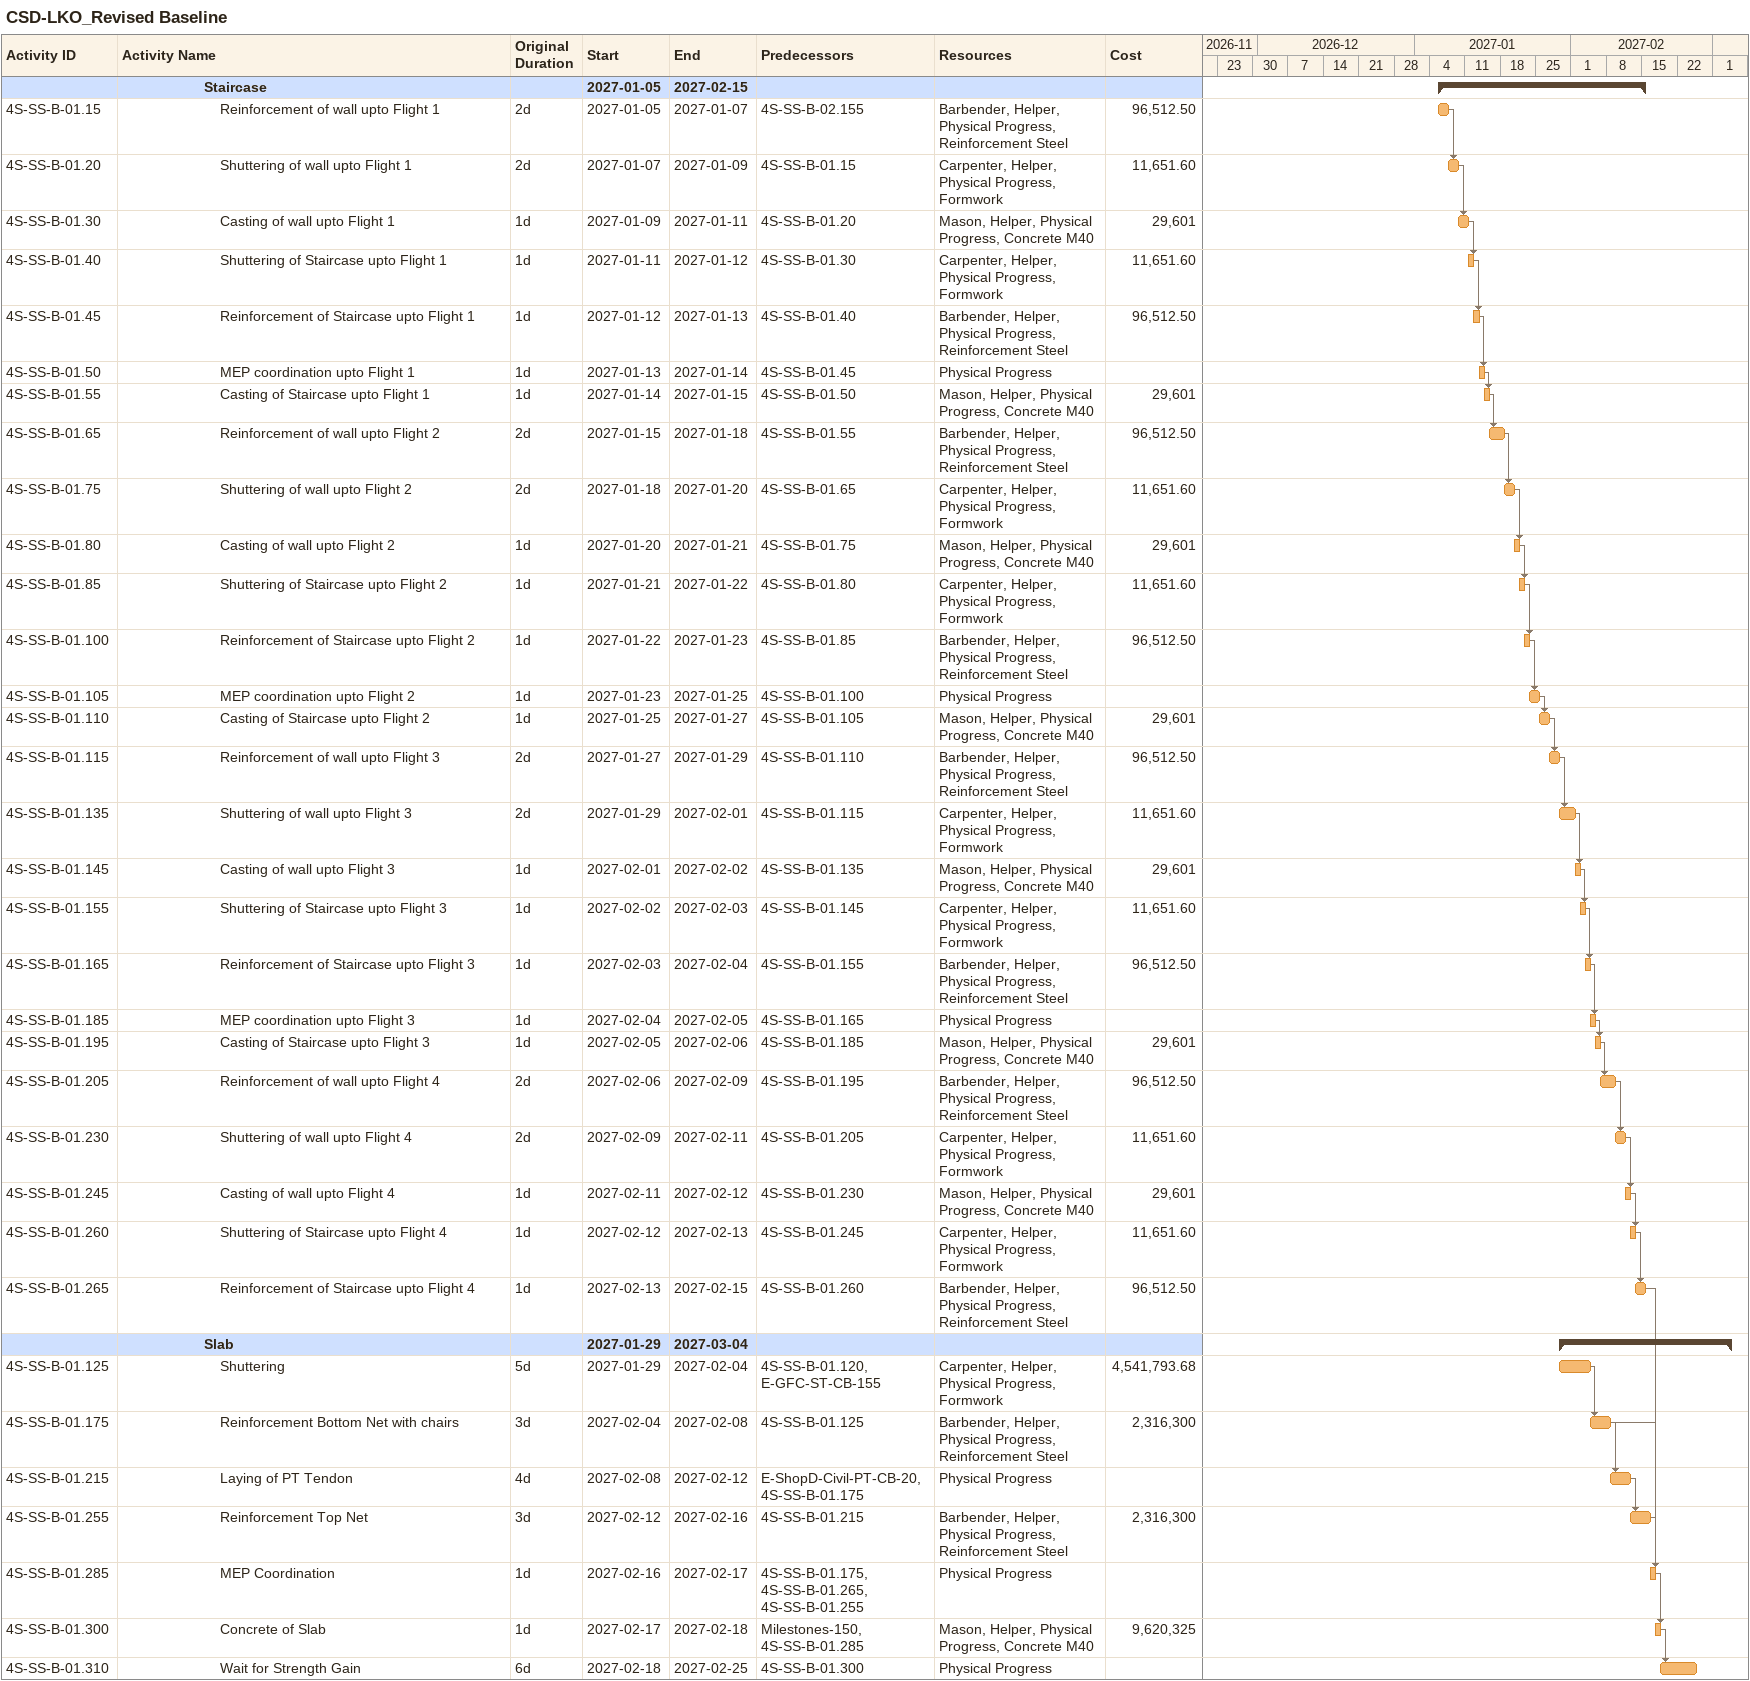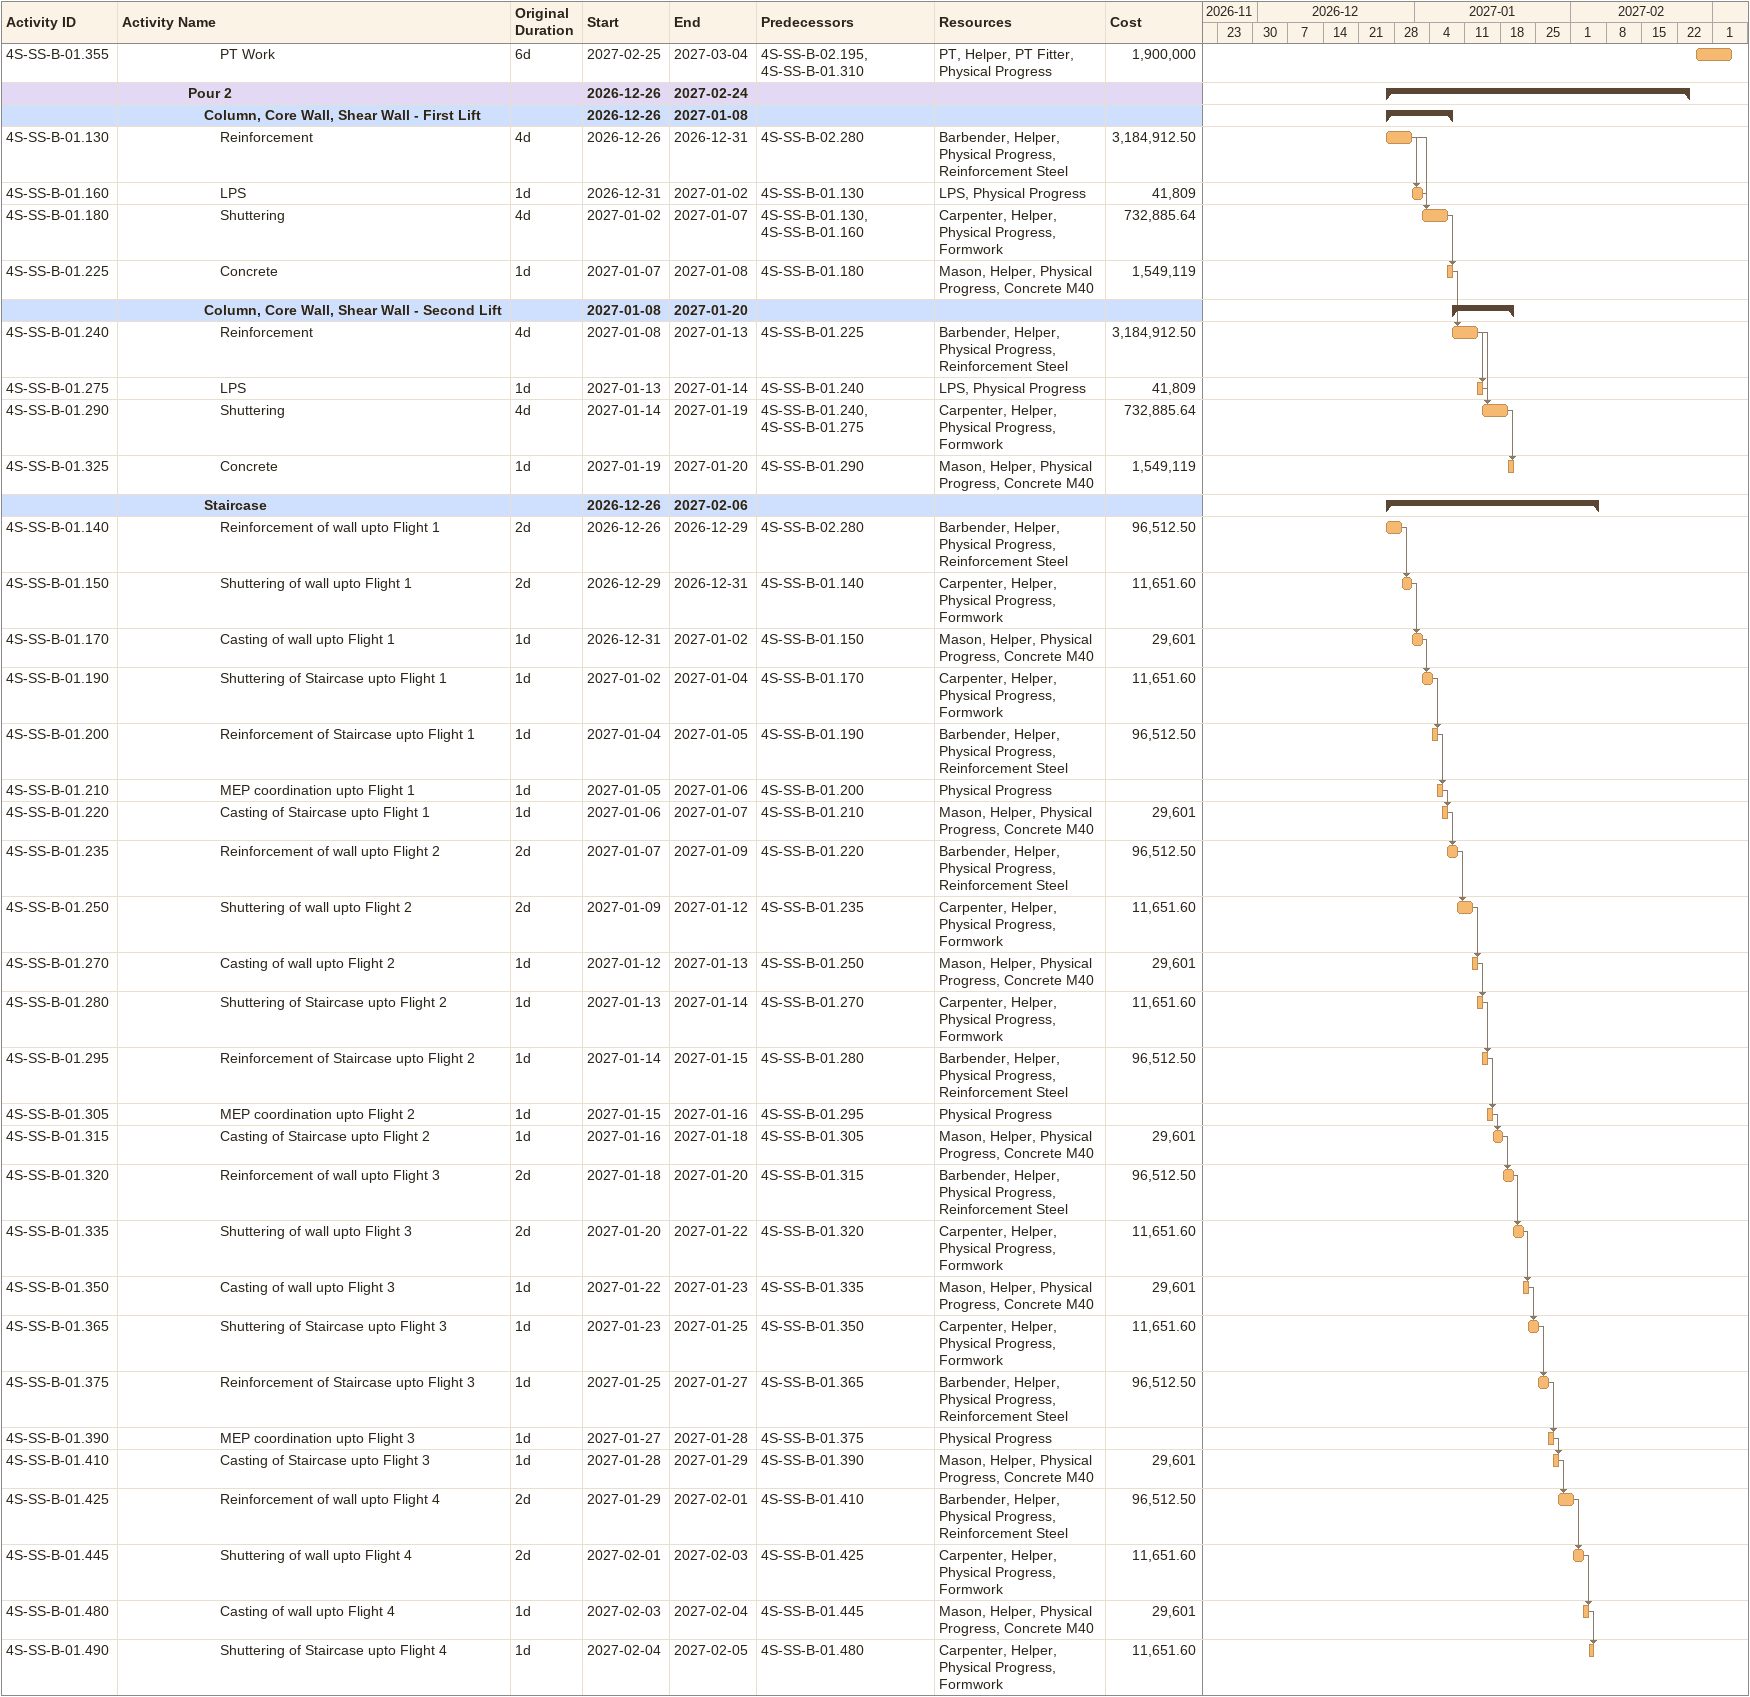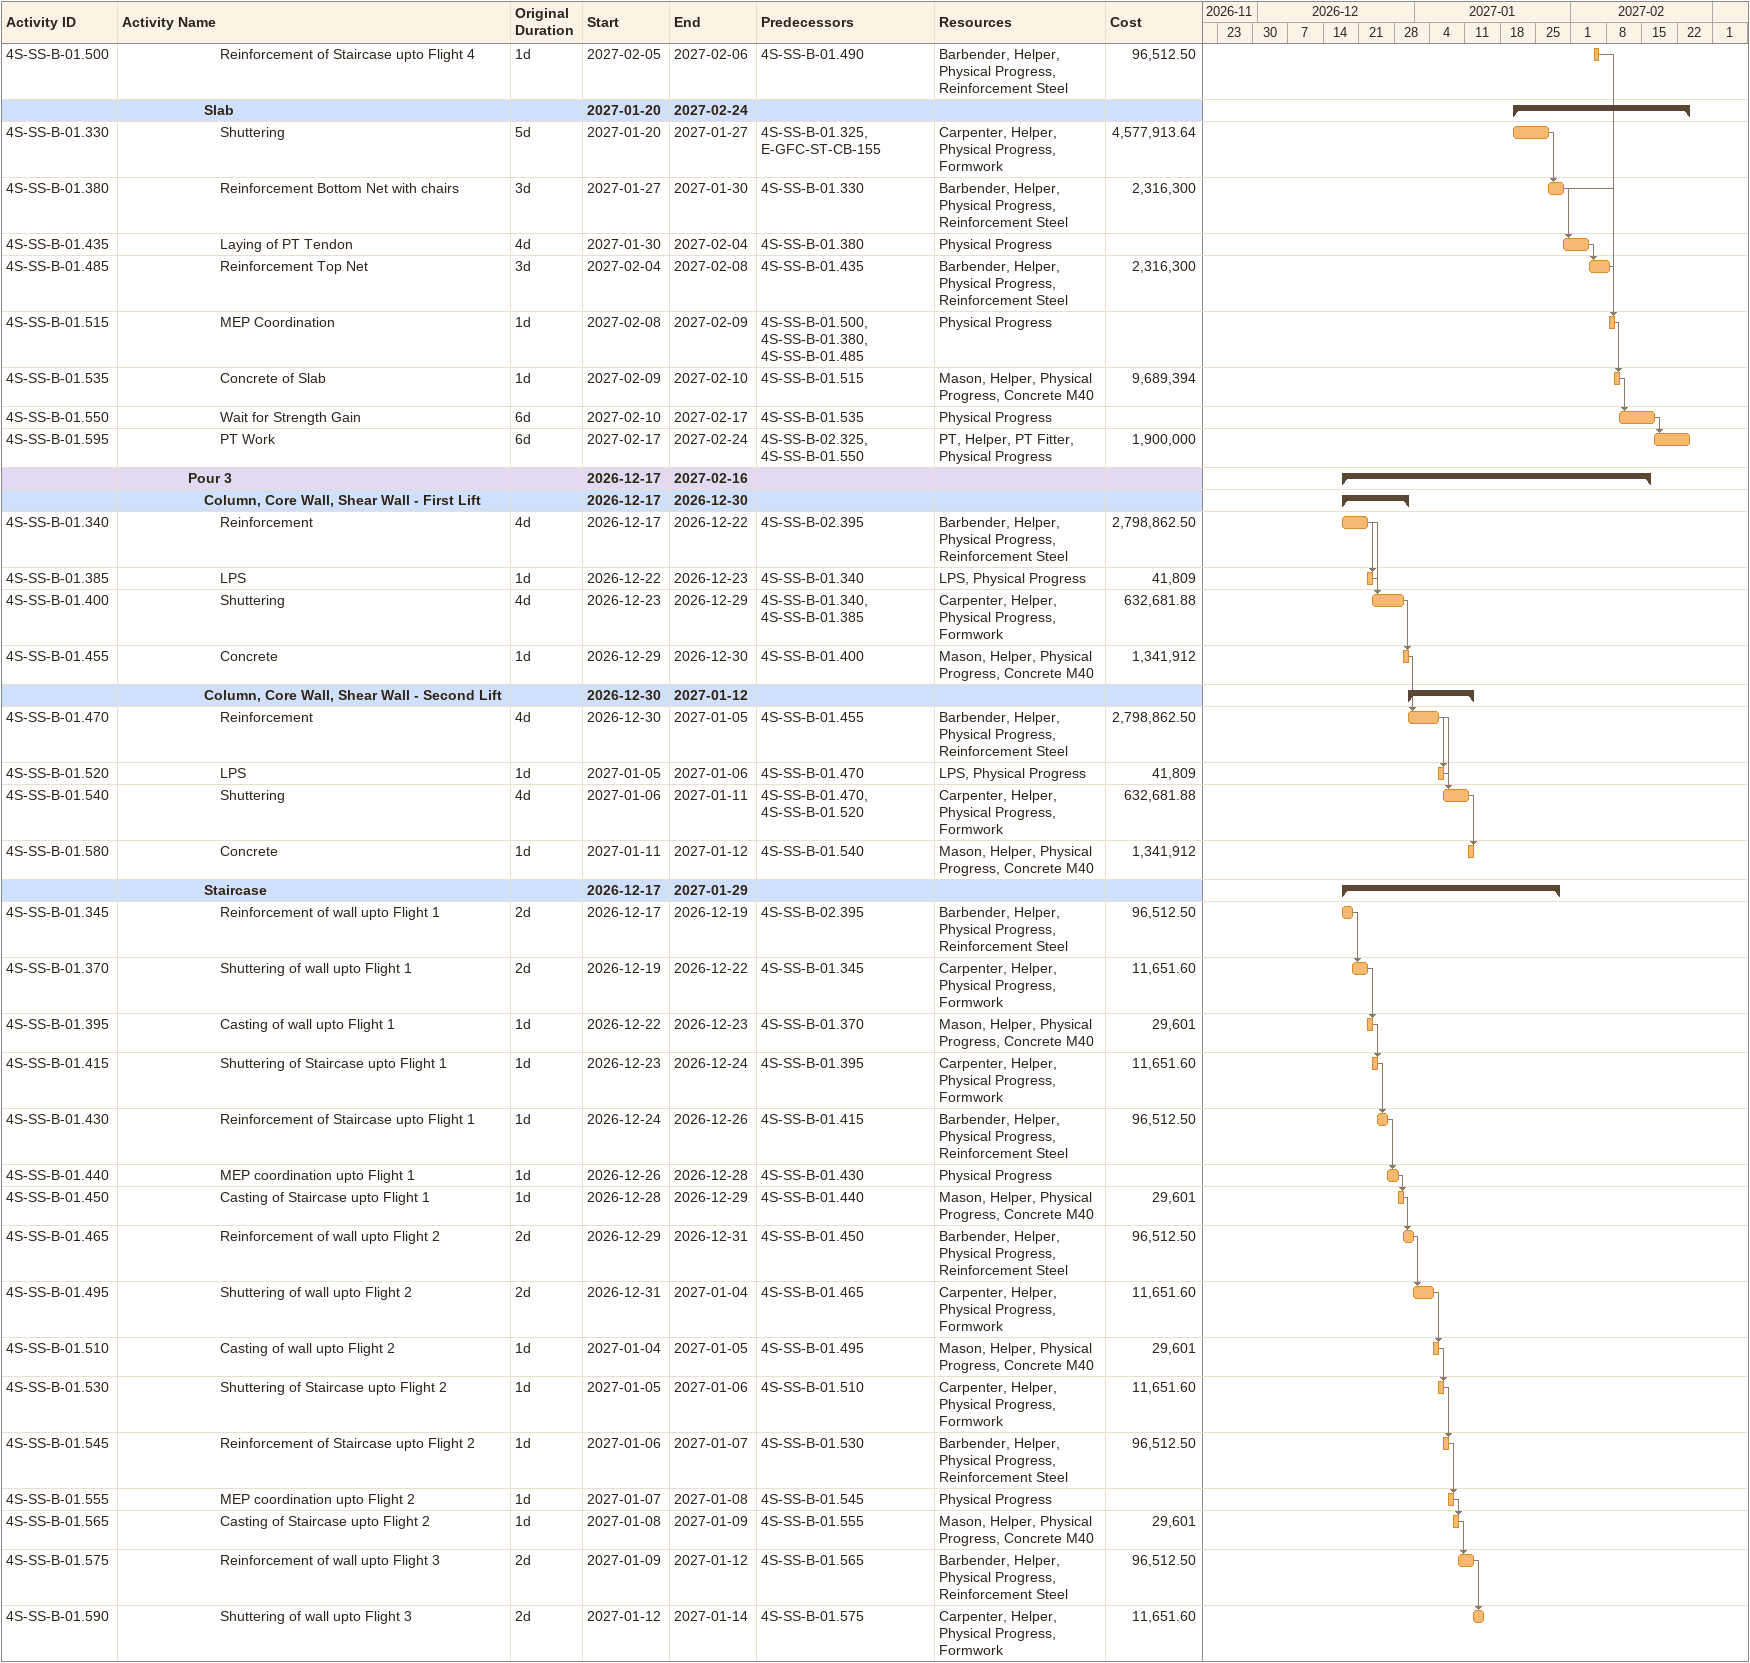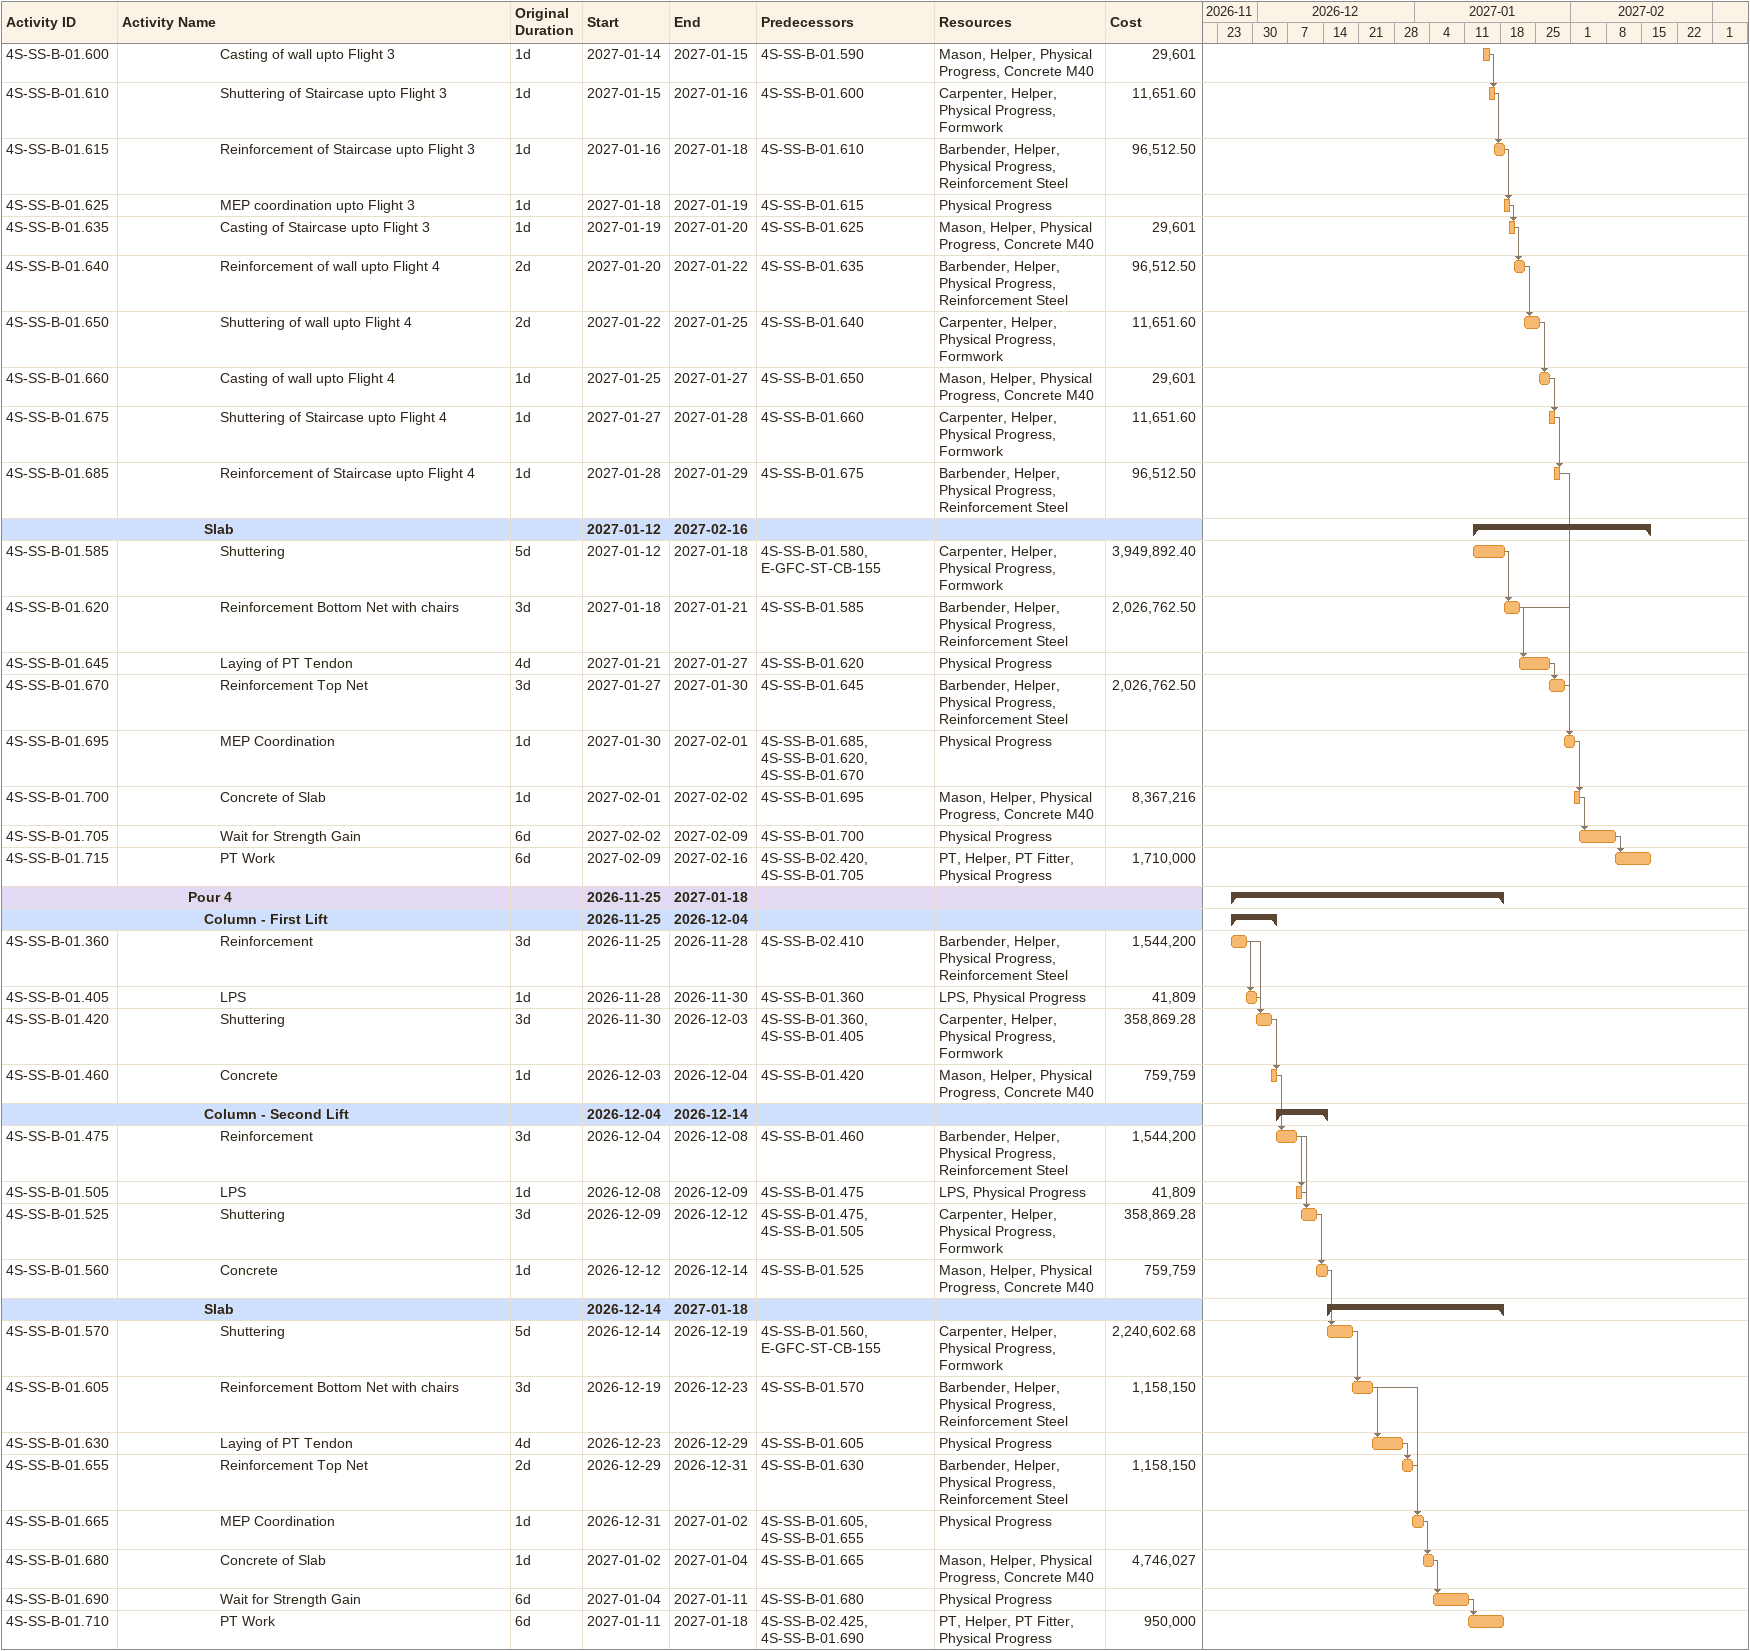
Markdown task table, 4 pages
CSD-LKO_Revised Baseline

| ID | Level | Task | Original duration | Start | Finish | Predecessors | Resources | Cost |
|---|---|---|---|---|---|---|---|---|
|  | 6 | **Staircase** |  | 2027-01-05 | 2027-02-15 |  |  |  |
| 4S-SS-B-01.15 | 7 | Reinforcement of wall upto Flight 1 | 2d | 2027-01-05 | 2027-01-07 | 4S-SS-B-02.155 | Barbender, Helper, Physical Progress, Reinforcement Steel | 96512.50 |
| 4S-SS-B-01.20 | 7 | Shuttering of wall upto Flight 1 | 2d | 2027-01-07 | 2027-01-09 | 4S-SS-B-01.15 | Carpenter, Helper, Physical Progress, Formwork | 11651.60 |
| 4S-SS-B-01.30 | 7 | Casting of wall upto Flight 1 | 1d | 2027-01-09 | 2027-01-11 | 4S-SS-B-01.20 | Mason, Helper, Physical Progress, Concrete M40 | 29601 |
| 4S-SS-B-01.40 | 7 | Shuttering of Staircase upto Flight 1 | 1d | 2027-01-11 | 2027-01-12 | 4S-SS-B-01.30 | Carpenter, Helper, Physical Progress, Formwork | 11651.60 |
| 4S-SS-B-01.45 | 7 | Reinforcement of Staircase upto Flight 1 | 1d | 2027-01-12 | 2027-01-13 | 4S-SS-B-01.40 | Barbender, Helper, Physical Progress, Reinforcement Steel | 96512.50 |
| 4S-SS-B-01.50 | 7 | MEP coordination upto Flight 1 | 1d | 2027-01-13 | 2027-01-14 | 4S-SS-B-01.45 | Physical Progress |  |
| 4S-SS-B-01.55 | 7 | Casting of Staircase upto Flight 1 | 1d | 2027-01-14 | 2027-01-15 | 4S-SS-B-01.50 | Mason, Helper, Physical Progress, Concrete M40 | 29601 |
| 4S-SS-B-01.65 | 7 | Reinforcement of wall upto Flight 2 | 2d | 2027-01-15 | 2027-01-18 | 4S-SS-B-01.55 | Barbender, Helper, Physical Progress, Reinforcement Steel | 96512.50 |
| 4S-SS-B-01.75 | 7 | Shuttering of wall upto Flight 2 | 2d | 2027-01-18 | 2027-01-20 | 4S-SS-B-01.65 | Carpenter, Helper, Physical Progress, Formwork | 11651.60 |
| 4S-SS-B-01.80 | 7 | Casting of wall upto Flight 2 | 1d | 2027-01-20 | 2027-01-21 | 4S-SS-B-01.75 | Mason, Helper, Physical Progress, Concrete M40 | 29601 |
| 4S-SS-B-01.85 | 7 | Shuttering of Staircase upto Flight 2 | 1d | 2027-01-21 | 2027-01-22 | 4S-SS-B-01.80 | Carpenter, Helper, Physical Progress, Formwork | 11651.60 |
| 4S-SS-B-01.100 | 7 | Reinforcement of Staircase upto Flight 2 | 1d | 2027-01-22 | 2027-01-23 | 4S-SS-B-01.85 | Barbender, Helper, Physical Progress, Reinforcement Steel | 96512.50 |
| 4S-SS-B-01.105 | 7 | MEP coordination upto Flight 2 | 1d | 2027-01-23 | 2027-01-25 | 4S-SS-B-01.100 | Physical Progress |  |
| 4S-SS-B-01.110 | 7 | Casting of Staircase upto Flight 2 | 1d | 2027-01-25 | 2027-01-27 | 4S-SS-B-01.105 | Mason, Helper, Physical Progress, Concrete M40 | 29601 |
| 4S-SS-B-01.115 | 7 | Reinforcement of wall upto Flight 3 | 2d | 2027-01-27 | 2027-01-29 | 4S-SS-B-01.110 | Barbender, Helper, Physical Progress, Reinforcement Steel | 96512.50 |
| 4S-SS-B-01.135 | 7 | Shuttering of wall upto Flight 3 | 2d | 2027-01-29 | 2027-02-01 | 4S-SS-B-01.115 | Carpenter, Helper, Physical Progress, Formwork | 11651.60 |
| 4S-SS-B-01.145 | 7 | Casting of wall upto Flight 3 | 1d | 2027-02-01 | 2027-02-02 | 4S-SS-B-01.135 | Mason, Helper, Physical Progress, Concrete M40 | 29601 |
| 4S-SS-B-01.155 | 7 | Shuttering of Staircase upto Flight 3 | 1d | 2027-02-02 | 2027-02-03 | 4S-SS-B-01.145 | Carpenter, Helper, Physical Progress, Formwork | 11651.60 |
| 4S-SS-B-01.165 | 7 | Reinforcement of Staircase upto Flight 3 | 1d | 2027-02-03 | 2027-02-04 | 4S-SS-B-01.155 | Barbender, Helper, Physical Progress, Reinforcement Steel | 96512.50 |
| 4S-SS-B-01.185 | 7 | MEP coordination upto Flight 3 | 1d | 2027-02-04 | 2027-02-05 | 4S-SS-B-01.165 | Physical Progress |  |
| 4S-SS-B-01.195 | 7 | Casting of Staircase upto Flight 3 | 1d | 2027-02-05 | 2027-02-06 | 4S-SS-B-01.185 | Mason, Helper, Physical Progress, Concrete M40 | 29601 |
| 4S-SS-B-01.205 | 7 | Reinforcement of wall upto Flight 4 | 2d | 2027-02-06 | 2027-02-09 | 4S-SS-B-01.195 | Barbender, Helper, Physical Progress, Reinforcement Steel | 96512.50 |
| 4S-SS-B-01.230 | 7 | Shuttering of wall upto Flight 4 | 2d | 2027-02-09 | 2027-02-11 | 4S-SS-B-01.205 | Carpenter, Helper, Physical Progress, Formwork | 11651.60 |
| 4S-SS-B-01.245 | 7 | Casting of wall upto Flight 4 | 1d | 2027-02-11 | 2027-02-12 | 4S-SS-B-01.230 | Mason, Helper, Physical Progress, Concrete M40 | 29601 |
| 4S-SS-B-01.260 | 7 | Shuttering of Staircase upto Flight 4 | 1d | 2027-02-12 | 2027-02-13 | 4S-SS-B-01.245 | Carpenter, Helper, Physical Progress, Formwork | 11651.60 |
| 4S-SS-B-01.265 | 7 | Reinforcement of Staircase upto Flight 4 | 1d | 2027-02-13 | 2027-02-15 | 4S-SS-B-01.260 | Barbender, Helper, Physical Progress, Reinforcement Steel | 96512.50 |
|  | 6 | **Slab** |  | 2027-01-29 | 2027-03-04 |  |  |  |
| 4S-SS-B-01.125 | 7 | Shuttering | 5d | 2027-01-29 | 2027-02-04 | 4S-SS-B-01.120, E-GFC-ST-CB-155 | Carpenter, Helper, Physical Progress, Formwork | 4541793.68 |
| 4S-SS-B-01.175 | 7 | Reinforcement Bottom Net with chairs | 3d | 2027-02-04 | 2027-02-08 | 4S-SS-B-01.125 | Barbender, Helper, Physical Progress, Reinforcement Steel | 2316300 |
| 4S-SS-B-01.215 | 7 | Laying of PT Tendon | 4d | 2027-02-08 | 2027-02-12 | E-ShopD-Civil-PT-CB-20, 4S-SS-B-01.175 | Physical Progress |  |
| 4S-SS-B-01.255 | 7 | Reinforcement Top Net | 3d | 2027-02-12 | 2027-02-16 | 4S-SS-B-01.215 | Barbender, Helper, Physical Progress, Reinforcement Steel | 2316300 |
| 4S-SS-B-01.285 | 7 | MEP Coordination | 1d | 2027-02-16 | 2027-02-17 | 4S-SS-B-01.175, 4S-SS-B-01.265, 4S-SS-B-01.255 | Physical Progress |  |
| 4S-SS-B-01.300 | 7 | Concrete of Slab | 1d | 2027-02-17 | 2027-02-18 | Milestones-150, 4S-SS-B-01.285 | Mason, Helper, Physical Progress, Concrete M40 | 9620325 |
| 4S-SS-B-01.310 | 7 | Wait for Strength Gain | 6d | 2027-02-18 | 2027-02-25 | 4S-SS-B-01.300 | Physical Progress |  |
| 4S-SS-B-01.355 | 7 | PT Work | 6d | 2027-02-25 | 2027-03-04 | 4S-SS-B-02.195, 4S-SS-B-01.310 | PT, Helper, PT Fitter, Physical Progress | 1900000 |
|  | 5 | **Pour 2** |  | 2026-12-26 | 2027-02-24 |  |  |  |
|  | 6 | **Column, Core Wall, Shear Wall - First Lift** |  | 2026-12-26 | 2027-01-08 |  |  |  |
| 4S-SS-B-01.130 | 7 | Reinforcement | 4d | 2026-12-26 | 2026-12-31 | 4S-SS-B-02.280 | Barbender, Helper, Physical Progress, Reinforcement Steel | 3184912.50 |
| 4S-SS-B-01.160 | 7 | LPS | 1d | 2026-12-31 | 2027-01-02 | 4S-SS-B-01.130 | LPS, Physical Progress | 41809 |
| 4S-SS-B-01.180 | 7 | Shuttering | 4d | 2027-01-02 | 2027-01-07 | 4S-SS-B-01.130, 4S-SS-B-01.160 | Carpenter, Helper, Physical Progress, Formwork | 732885.64 |
| 4S-SS-B-01.225 | 7 | Concrete | 1d | 2027-01-07 | 2027-01-08 | 4S-SS-B-01.180 | Mason, Helper, Physical Progress, Concrete M40 | 1549119 |
|  | 6 | **Column, Core Wall, Shear Wall - Second Lift** |  | 2027-01-08 | 2027-01-20 |  |  |  |
| 4S-SS-B-01.240 | 7 | Reinforcement | 4d | 2027-01-08 | 2027-01-13 | 4S-SS-B-01.225 | Barbender, Helper, Physical Progress, Reinforcement Steel | 3184912.50 |
| 4S-SS-B-01.275 | 7 | LPS | 1d | 2027-01-13 | 2027-01-14 | 4S-SS-B-01.240 | LPS, Physical Progress | 41809 |
| 4S-SS-B-01.290 | 7 | Shuttering | 4d | 2027-01-14 | 2027-01-19 | 4S-SS-B-01.240, 4S-SS-B-01.275 | Carpenter, Helper, Physical Progress, Formwork | 732885.64 |
| 4S-SS-B-01.325 | 7 | Concrete | 1d | 2027-01-19 | 2027-01-20 | 4S-SS-B-01.290 | Mason, Helper, Physical Progress, Concrete M40 | 1549119 |
|  | 6 | **Staircase** |  | 2026-12-26 | 2027-02-06 |  |  |  |
| 4S-SS-B-01.140 | 7 | Reinforcement of wall upto Flight 1 | 2d | 2026-12-26 | 2026-12-29 | 4S-SS-B-02.280 | Barbender, Helper, Physical Progress, Reinforcement Steel | 96512.50 |
| 4S-SS-B-01.150 | 7 | Shuttering of wall upto Flight 1 | 2d | 2026-12-29 | 2026-12-31 | 4S-SS-B-01.140 | Carpenter, Helper, Physical Progress, Formwork | 11651.60 |
| 4S-SS-B-01.170 | 7 | Casting of wall upto Flight 1 | 1d | 2026-12-31 | 2027-01-02 | 4S-SS-B-01.150 | Mason, Helper, Physical Progress, Concrete M40 | 29601 |
| 4S-SS-B-01.190 | 7 | Shuttering of Staircase upto Flight 1 | 1d | 2027-01-02 | 2027-01-04 | 4S-SS-B-01.170 | Carpenter, Helper, Physical Progress, Formwork | 11651.60 |
| 4S-SS-B-01.200 | 7 | Reinforcement of Staircase upto Flight 1 | 1d | 2027-01-04 | 2027-01-05 | 4S-SS-B-01.190 | Barbender, Helper, Physical Progress, Reinforcement Steel | 96512.50 |
| 4S-SS-B-01.210 | 7 | MEP coordination upto Flight 1 | 1d | 2027-01-05 | 2027-01-06 | 4S-SS-B-01.200 | Physical Progress |  |
| 4S-SS-B-01.220 | 7 | Casting of Staircase upto Flight 1 | 1d | 2027-01-06 | 2027-01-07 | 4S-SS-B-01.210 | Mason, Helper, Physical Progress, Concrete M40 | 29601 |
| 4S-SS-B-01.235 | 7 | Reinforcement of wall upto Flight 2 | 2d | 2027-01-07 | 2027-01-09 | 4S-SS-B-01.220 | Barbender, Helper, Physical Progress, Reinforcement Steel | 96512.50 |
| 4S-SS-B-01.250 | 7 | Shuttering of wall upto Flight 2 | 2d | 2027-01-09 | 2027-01-12 | 4S-SS-B-01.235 | Carpenter, Helper, Physical Progress, Formwork | 11651.60 |
| 4S-SS-B-01.270 | 7 | Casting of wall upto Flight 2 | 1d | 2027-01-12 | 2027-01-13 | 4S-SS-B-01.250 | Mason, Helper, Physical Progress, Concrete M40 | 29601 |
| 4S-SS-B-01.280 | 7 | Shuttering of Staircase upto Flight 2 | 1d | 2027-01-13 | 2027-01-14 | 4S-SS-B-01.270 | Carpenter, Helper, Physical Progress, Formwork | 11651.60 |
| 4S-SS-B-01.295 | 7 | Reinforcement of Staircase upto Flight 2 | 1d | 2027-01-14 | 2027-01-15 | 4S-SS-B-01.280 | Barbender, Helper, Physical Progress, Reinforcement Steel | 96512.50 |
| 4S-SS-B-01.305 | 7 | MEP coordination upto Flight 2 | 1d | 2027-01-15 | 2027-01-16 | 4S-SS-B-01.295 | Physical Progress |  |
| 4S-SS-B-01.315 | 7 | Casting of Staircase upto Flight 2 | 1d | 2027-01-16 | 2027-01-18 | 4S-SS-B-01.305 | Mason, Helper, Physical Progress, Concrete M40 | 29601 |
| 4S-SS-B-01.320 | 7 | Reinforcement of wall upto Flight 3 | 2d | 2027-01-18 | 2027-01-20 | 4S-SS-B-01.315 | Barbender, Helper, Physical Progress, Reinforcement Steel | 96512.50 |
| 4S-SS-B-01.335 | 7 | Shuttering of wall upto Flight 3 | 2d | 2027-01-20 | 2027-01-22 | 4S-SS-B-01.320 | Carpenter, Helper, Physical Progress, Formwork | 11651.60 |
| 4S-SS-B-01.350 | 7 | Casting of wall upto Flight 3 | 1d | 2027-01-22 | 2027-01-23 | 4S-SS-B-01.335 | Mason, Helper, Physical Progress, Concrete M40 | 29601 |
| 4S-SS-B-01.365 | 7 | Shuttering of Staircase upto Flight 3 | 1d | 2027-01-23 | 2027-01-25 | 4S-SS-B-01.350 | Carpenter, Helper, Physical Progress, Formwork | 11651.60 |
| 4S-SS-B-01.375 | 7 | Reinforcement of Staircase upto Flight 3 | 1d | 2027-01-25 | 2027-01-27 | 4S-SS-B-01.365 | Barbender, Helper, Physical Progress, Reinforcement Steel | 96512.50 |
| 4S-SS-B-01.390 | 7 | MEP coordination upto Flight 3 | 1d | 2027-01-27 | 2027-01-28 | 4S-SS-B-01.375 | Physical Progress |  |
| 4S-SS-B-01.410 | 7 | Casting of Staircase upto Flight 3 | 1d | 2027-01-28 | 2027-01-29 | 4S-SS-B-01.390 | Mason, Helper, Physical Progress, Concrete M40 | 29601 |
| 4S-SS-B-01.425 | 7 | Reinforcement of wall upto Flight 4 | 2d | 2027-01-29 | 2027-02-01 | 4S-SS-B-01.410 | Barbender, Helper, Physical Progress, Reinforcement Steel | 96512.50 |
| 4S-SS-B-01.445 | 7 | Shuttering of wall upto Flight 4 | 2d | 2027-02-01 | 2027-02-03 | 4S-SS-B-01.425 | Carpenter, Helper, Physical Progress, Formwork | 11651.60 |
| 4S-SS-B-01.480 | 7 | Casting of wall upto Flight 4 | 1d | 2027-02-03 | 2027-02-04 | 4S-SS-B-01.445 | Mason, Helper, Physical Progress, Concrete M40 | 29601 |
| 4S-SS-B-01.490 | 7 | Shuttering of Staircase upto Flight 4 | 1d | 2027-02-04 | 2027-02-05 | 4S-SS-B-01.480 | Carpenter, Helper, Physical Progress, Formwork | 11651.60 |
| 4S-SS-B-01.500 | 7 | Reinforcement of Staircase upto Flight 4 | 1d | 2027-02-05 | 2027-02-06 | 4S-SS-B-01.490 | Barbender, Helper, Physical Progress, Reinforcement Steel | 96512.50 |
|  | 6 | **Slab** |  | 2027-01-20 | 2027-02-24 |  |  |  |
| 4S-SS-B-01.330 | 7 | Shuttering | 5d | 2027-01-20 | 2027-01-27 | 4S-SS-B-01.325, E-GFC-ST-CB-155 | Carpenter, Helper, Physical Progress, Formwork | 4577913.64 |
| 4S-SS-B-01.380 | 7 | Reinforcement Bottom Net with chairs | 3d | 2027-01-27 | 2027-01-30 | 4S-SS-B-01.330 | Barbender, Helper, Physical Progress, Reinforcement Steel | 2316300 |
| 4S-SS-B-01.435 | 7 | Laying of PT Tendon | 4d | 2027-01-30 | 2027-02-04 | 4S-SS-B-01.380 | Physical Progress |  |
| 4S-SS-B-01.485 | 7 | Reinforcement Top Net | 3d | 2027-02-04 | 2027-02-08 | 4S-SS-B-01.435 | Barbender, Helper, Physical Progress, Reinforcement Steel | 2316300 |
| 4S-SS-B-01.515 | 7 | MEP Coordination | 1d | 2027-02-08 | 2027-02-09 | 4S-SS-B-01.500, 4S-SS-B-01.380, 4S-SS-B-01.485 | Physical Progress |  |
| 4S-SS-B-01.535 | 7 | Concrete of Slab | 1d | 2027-02-09 | 2027-02-10 | 4S-SS-B-01.515 | Mason, Helper, Physical Progress, Concrete M40 | 9689394 |
| 4S-SS-B-01.550 | 7 | Wait for Strength Gain | 6d | 2027-02-10 | 2027-02-17 | 4S-SS-B-01.535 | Physical Progress |  |
| 4S-SS-B-01.595 | 7 | PT Work | 6d | 2027-02-17 | 2027-02-24 | 4S-SS-B-02.325, 4S-SS-B-01.550 | PT, Helper, PT Fitter, Physical Progress | 1900000 |
|  | 5 | **Pour 3** |  | 2026-12-17 | 2027-02-16 |  |  |  |
|  | 6 | **Column, Core Wall, Shear Wall - First Lift** |  | 2026-12-17 | 2026-12-30 |  |  |  |
| 4S-SS-B-01.340 | 7 | Reinforcement | 4d | 2026-12-17 | 2026-12-22 | 4S-SS-B-02.395 | Barbender, Helper, Physical Progress, Reinforcement Steel | 2798862.50 |
| 4S-SS-B-01.385 | 7 | LPS | 1d | 2026-12-22 | 2026-12-23 | 4S-SS-B-01.340 | LPS, Physical Progress | 41809 |
| 4S-SS-B-01.400 | 7 | Shuttering | 4d | 2026-12-23 | 2026-12-29 | 4S-SS-B-01.340, 4S-SS-B-01.385 | Carpenter, Helper, Physical Progress, Formwork | 632681.88 |
| 4S-SS-B-01.455 | 7 | Concrete | 1d | 2026-12-29 | 2026-12-30 | 4S-SS-B-01.400 | Mason, Helper, Physical Progress, Concrete M40 | 1341912 |
|  | 6 | **Column, Core Wall, Shear Wall - Second Lift** |  | 2026-12-30 | 2027-01-12 |  |  |  |
| 4S-SS-B-01.470 | 7 | Reinforcement | 4d | 2026-12-30 | 2027-01-05 | 4S-SS-B-01.455 | Barbender, Helper, Physical Progress, Reinforcement Steel | 2798862.50 |
| 4S-SS-B-01.520 | 7 | LPS | 1d | 2027-01-05 | 2027-01-06 | 4S-SS-B-01.470 | LPS, Physical Progress | 41809 |
| 4S-SS-B-01.540 | 7 | Shuttering | 4d | 2027-01-06 | 2027-01-11 | 4S-SS-B-01.470, 4S-SS-B-01.520 | Carpenter, Helper, Physical Progress, Formwork | 632681.88 |
| 4S-SS-B-01.580 | 7 | Concrete | 1d | 2027-01-11 | 2027-01-12 | 4S-SS-B-01.540 | Mason, Helper, Physical Progress, Concrete M40 | 1341912 |
|  | 6 | **Staircase** |  | 2026-12-17 | 2027-01-29 |  |  |  |
| 4S-SS-B-01.345 | 7 | Reinforcement of wall upto Flight 1 | 2d | 2026-12-17 | 2026-12-19 | 4S-SS-B-02.395 | Barbender, Helper, Physical Progress, Reinforcement Steel | 96512.50 |
| 4S-SS-B-01.370 | 7 | Shuttering of wall upto Flight 1 | 2d | 2026-12-19 | 2026-12-22 | 4S-SS-B-01.345 | Carpenter, Helper, Physical Progress, Formwork | 11651.60 |
| 4S-SS-B-01.395 | 7 | Casting of wall upto Flight 1 | 1d | 2026-12-22 | 2026-12-23 | 4S-SS-B-01.370 | Mason, Helper, Physical Progress, Concrete M40 | 29601 |
| 4S-SS-B-01.415 | 7 | Shuttering of Staircase upto Flight 1 | 1d | 2026-12-23 | 2026-12-24 | 4S-SS-B-01.395 | Carpenter, Helper, Physical Progress, Formwork | 11651.60 |
| 4S-SS-B-01.430 | 7 | Reinforcement of Staircase upto Flight 1 | 1d | 2026-12-24 | 2026-12-26 | 4S-SS-B-01.415 | Barbender, Helper, Physical Progress, Reinforcement Steel | 96512.50 |
| 4S-SS-B-01.440 | 7 | MEP coordination upto Flight 1 | 1d | 2026-12-26 | 2026-12-28 | 4S-SS-B-01.430 | Physical Progress |  |
| 4S-SS-B-01.450 | 7 | Casting of Staircase upto Flight 1 | 1d | 2026-12-28 | 2026-12-29 | 4S-SS-B-01.440 | Mason, Helper, Physical Progress, Concrete M40 | 29601 |
| 4S-SS-B-01.465 | 7 | Reinforcement of wall upto Flight 2 | 2d | 2026-12-29 | 2026-12-31 | 4S-SS-B-01.450 | Barbender, Helper, Physical Progress, Reinforcement Steel | 96512.50 |
| 4S-SS-B-01.495 | 7 | Shuttering of wall upto Flight 2 | 2d | 2026-12-31 | 2027-01-04 | 4S-SS-B-01.465 | Carpenter, Helper, Physical Progress, Formwork | 11651.60 |
| 4S-SS-B-01.510 | 7 | Casting of wall upto Flight 2 | 1d | 2027-01-04 | 2027-01-05 | 4S-SS-B-01.495 | Mason, Helper, Physical Progress, Concrete M40 | 29601 |
| 4S-SS-B-01.530 | 7 | Shuttering of Staircase upto Flight 2 | 1d | 2027-01-05 | 2027-01-06 | 4S-SS-B-01.510 | Carpenter, Helper, Physical Progress, Formwork | 11651.60 |
| 4S-SS-B-01.545 | 7 | Reinforcement of Staircase upto Flight 2 | 1d | 2027-01-06 | 2027-01-07 | 4S-SS-B-01.530 | Barbender, Helper, Physical Progress, Reinforcement Steel | 96512.50 |
| 4S-SS-B-01.555 | 7 | MEP coordination upto Flight 2 | 1d | 2027-01-07 | 2027-01-08 | 4S-SS-B-01.545 | Physical Progress |  |
| 4S-SS-B-01.565 | 7 | Casting of Staircase upto Flight 2 | 1d | 2027-01-08 | 2027-01-09 | 4S-SS-B-01.555 | Mason, Helper, Physical Progress, Concrete M40 | 29601 |
| 4S-SS-B-01.575 | 7 | Reinforcement of wall upto Flight 3 | 2d | 2027-01-09 | 2027-01-12 | 4S-SS-B-01.565 | Barbender, Helper, Physical Progress, Reinforcement Steel | 96512.50 |
| 4S-SS-B-01.590 | 7 | Shuttering of wall upto Flight 3 | 2d | 2027-01-12 | 2027-01-14 | 4S-SS-B-01.575 | Carpenter, Helper, Physical Progress, Formwork | 11651.60 |
| 4S-SS-B-01.600 | 7 | Casting of wall upto Flight 3 | 1d | 2027-01-14 | 2027-01-15 | 4S-SS-B-01.590 | Mason, Helper, Physical Progress, Concrete M40 | 29601 |
| 4S-SS-B-01.610 | 7 | Shuttering of Staircase upto Flight 3 | 1d | 2027-01-15 | 2027-01-16 | 4S-SS-B-01.600 | Carpenter, Helper, Physical Progress, Formwork | 11651.60 |
| 4S-SS-B-01.615 | 7 | Reinforcement of Staircase upto Flight 3 | 1d | 2027-01-16 | 2027-01-18 | 4S-SS-B-01.610 | Barbender, Helper, Physical Progress, Reinforcement Steel | 96512.50 |
| 4S-SS-B-01.625 | 7 | MEP coordination upto Flight 3 | 1d | 2027-01-18 | 2027-01-19 | 4S-SS-B-01.615 | Physical Progress |  |
| 4S-SS-B-01.635 | 7 | Casting of Staircase upto Flight 3 | 1d | 2027-01-19 | 2027-01-20 | 4S-SS-B-01.625 | Mason, Helper, Physical Progress, Concrete M40 | 29601 |
| 4S-SS-B-01.640 | 7 | Reinforcement of wall upto Flight 4 | 2d | 2027-01-20 | 2027-01-22 | 4S-SS-B-01.635 | Barbender, Helper, Physical Progress, Reinforcement Steel | 96512.50 |
| 4S-SS-B-01.650 | 7 | Shuttering of wall upto Flight 4 | 2d | 2027-01-22 | 2027-01-25 | 4S-SS-B-01.640 | Carpenter, Helper, Physical Progress, Formwork | 11651.60 |
| 4S-SS-B-01.660 | 7 | Casting of wall upto Flight 4 | 1d | 2027-01-25 | 2027-01-27 | 4S-SS-B-01.650 | Mason, Helper, Physical Progress, Concrete M40 | 29601 |
| 4S-SS-B-01.675 | 7 | Shuttering of Staircase upto Flight 4 | 1d | 2027-01-27 | 2027-01-28 | 4S-SS-B-01.660 | Carpenter, Helper, Physical Progress, Formwork | 11651.60 |
| 4S-SS-B-01.685 | 7 | Reinforcement of Staircase upto Flight 4 | 1d | 2027-01-28 | 2027-01-29 | 4S-SS-B-01.675 | Barbender, Helper, Physical Progress, Reinforcement Steel | 96512.50 |
|  | 6 | **Slab** |  | 2027-01-12 | 2027-02-16 |  |  |  |
| 4S-SS-B-01.585 | 7 | Shuttering | 5d | 2027-01-12 | 2027-01-18 | 4S-SS-B-01.580, E-GFC-ST-CB-155 | Carpenter, Helper, Physical Progress, Formwork | 3949892.40 |
| 4S-SS-B-01.620 | 7 | Reinforcement Bottom Net with chairs | 3d | 2027-01-18 | 2027-01-21 | 4S-SS-B-01.585 | Barbender, Helper, Physical Progress, Reinforcement Steel | 2026762.50 |
| 4S-SS-B-01.645 | 7 | Laying of PT Tendon | 4d | 2027-01-21 | 2027-01-27 | 4S-SS-B-01.620 | Physical Progress |  |
| 4S-SS-B-01.670 | 7 | Reinforcement Top Net | 3d | 2027-01-27 | 2027-01-30 | 4S-SS-B-01.645 | Barbender, Helper, Physical Progress, Reinforcement Steel | 2026762.50 |
| 4S-SS-B-01.695 | 7 | MEP Coordination | 1d | 2027-01-30 | 2027-02-01 | 4S-SS-B-01.685, 4S-SS-B-01.620, 4S-SS-B-01.670 | Physical Progress |  |
| 4S-SS-B-01.700 | 7 | Concrete of Slab | 1d | 2027-02-01 | 2027-02-02 | 4S-SS-B-01.695 | Mason, Helper, Physical Progress, Concrete M40 | 8367216 |
| 4S-SS-B-01.705 | 7 | Wait for Strength Gain | 6d | 2027-02-02 | 2027-02-09 | 4S-SS-B-01.700 | Physical Progress |  |
| 4S-SS-B-01.715 | 7 | PT Work | 6d | 2027-02-09 | 2027-02-16 | 4S-SS-B-02.420, 4S-SS-B-01.705 | PT, Helper, PT Fitter, Physical Progress | 1710000 |
|  | 5 | **Pour 4** |  | 2026-11-25 | 2027-01-18 |  |  |  |
|  | 6 | **Column - First Lift** |  | 2026-11-25 | 2026-12-04 |  |  |  |
| 4S-SS-B-01.360 | 7 | Reinforcement | 3d | 2026-11-25 | 2026-11-28 | 4S-SS-B-02.410 | Barbender, Helper, Physical Progress, Reinforcement Steel | 1544200 |
| 4S-SS-B-01.405 | 7 | LPS | 1d | 2026-11-28 | 2026-11-30 | 4S-SS-B-01.360 | LPS, Physical Progress | 41809 |
| 4S-SS-B-01.420 | 7 | Shuttering | 3d | 2026-11-30 | 2026-12-03 | 4S-SS-B-01.360, 4S-SS-B-01.405 | Carpenter, Helper, Physical Progress, Formwork | 358869.28 |
| 4S-SS-B-01.460 | 7 | Concrete | 1d | 2026-12-03 | 2026-12-04 | 4S-SS-B-01.420 | Mason, Helper, Physical Progress, Concrete M40 | 759759 |
|  | 6 | **Column - Second Lift** |  | 2026-12-04 | 2026-12-14 |  |  |  |
| 4S-SS-B-01.475 | 7 | Reinforcement | 3d | 2026-12-04 | 2026-12-08 | 4S-SS-B-01.460 | Barbender, Helper, Physical Progress, Reinforcement Steel | 1544200 |
| 4S-SS-B-01.505 | 7 | LPS | 1d | 2026-12-08 | 2026-12-09 | 4S-SS-B-01.475 | LPS, Physical Progress | 41809 |
| 4S-SS-B-01.525 | 7 | Shuttering | 3d | 2026-12-09 | 2026-12-12 | 4S-SS-B-01.475, 4S-SS-B-01.505 | Carpenter, Helper, Physical Progress, Formwork | 358869.28 |
| 4S-SS-B-01.560 | 7 | Concrete | 1d | 2026-12-12 | 2026-12-14 | 4S-SS-B-01.525 | Mason, Helper, Physical Progress, Concrete M40 | 759759 |
|  | 6 | **Slab** |  | 2026-12-14 | 2027-01-18 |  |  |  |
| 4S-SS-B-01.570 | 7 | Shuttering | 5d | 2026-12-14 | 2026-12-19 | 4S-SS-B-01.560, E-GFC-ST-CB-155 | Carpenter, Helper, Physical Progress, Formwork | 2240602.68 |
| 4S-SS-B-01.605 | 7 | Reinforcement Bottom Net with chairs | 3d | 2026-12-19 | 2026-12-23 | 4S-SS-B-01.570 | Barbender, Helper, Physical Progress, Reinforcement Steel | 1158150 |
| 4S-SS-B-01.630 | 7 | Laying of PT Tendon | 4d | 2026-12-23 | 2026-12-29 | 4S-SS-B-01.605 | Physical Progress |  |
| 4S-SS-B-01.655 | 7 | Reinforcement Top Net | 2d | 2026-12-29 | 2026-12-31 | 4S-SS-B-01.630 | Barbender, Helper, Physical Progress, Reinforcement Steel | 1158150 |
| 4S-SS-B-01.665 | 7 | MEP Coordination | 1d | 2026-12-31 | 2027-01-02 | 4S-SS-B-01.605, 4S-SS-B-01.655 | Physical Progress |  |
| 4S-SS-B-01.680 | 7 | Concrete of Slab | 1d | 2027-01-02 | 2027-01-04 | 4S-SS-B-01.665 | Mason, Helper, Physical Progress, Concrete M40 | 4746027 |
| 4S-SS-B-01.690 | 7 | Wait for Strength Gain | 6d | 2027-01-04 | 2027-01-11 | 4S-SS-B-01.680 | Physical Progress |  |
| 4S-SS-B-01.710 | 7 | PT Work | 6d | 2027-01-11 | 2027-01-18 | 4S-SS-B-02.425, 4S-SS-B-01.690 | PT, Helper, PT Fitter, Physical Progress | 950000 |
